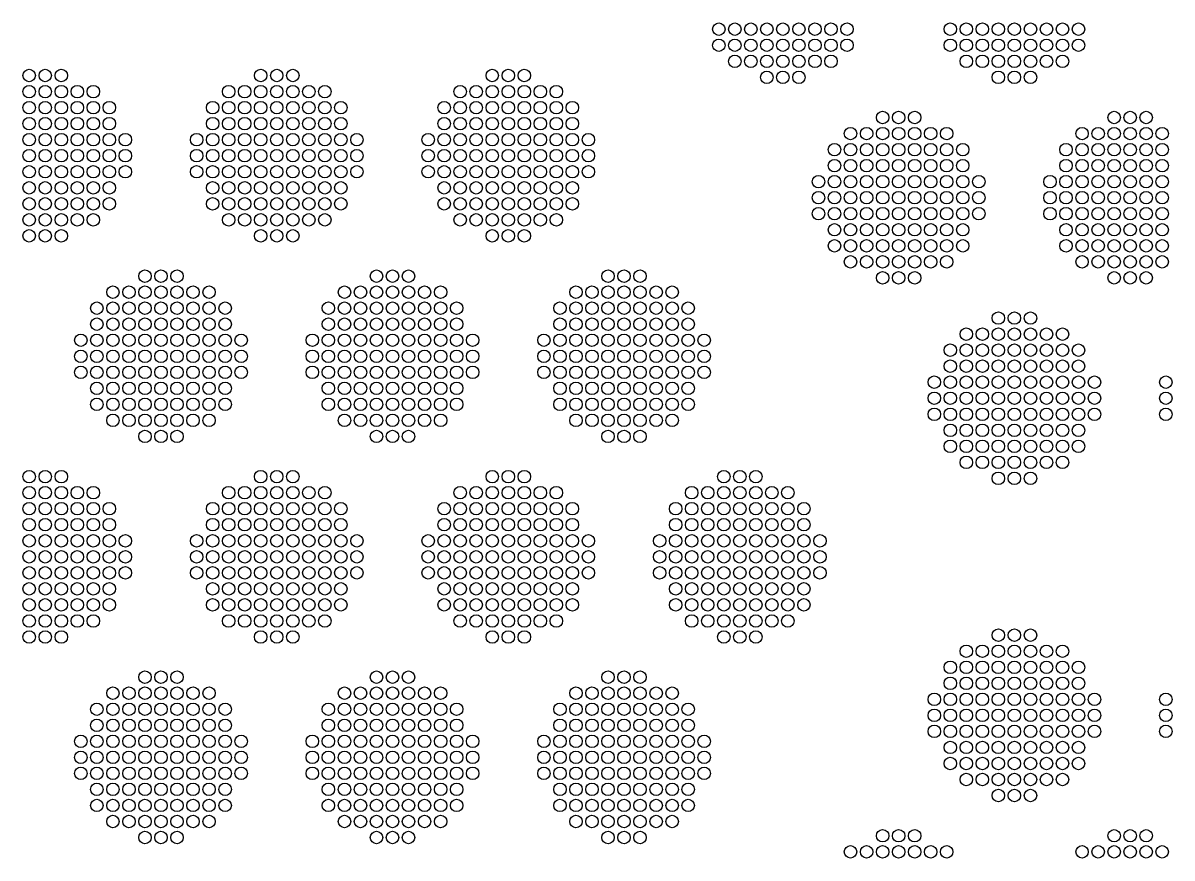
# Model space of a CAD drawing. Extents: x -49 to 54, y -38 to 38.
# Drawn here: x 28.51 to 34.96, y -28.4 to -23.71 of the extents above; entities that cross this region are included whole.
import ezdxf

# ---------------------------------------------------------------- set-up
doc = ezdxf.new("R2010")
doc.units = 0
doc.layers.add('LOWER_ELECTRODE', color=1, linetype='CONTINUOUS')

msp = doc.modelspace()

# ---------------------------------------------------------------- linework, layer by layer
at = {"layer": 'LOWER_ELECTRODE'}
for centre in [(32.4121, -23.7439), (32.5021, -23.7439), (32.5921, -23.7439), (32.6821, -23.7439), (32.7721, -23.7439), (32.8621, -23.7439), (32.9521, -23.7439), (33.0421, -23.7439), (33.1321, -23.7439), (33.7121, -23.7439), (33.8021, -23.7439), (33.8921, -23.7439), (33.9821, -23.7439), (34.0721, -23.7439), (34.1621, -23.7439), (34.2521, -23.7439), (34.3421, -23.7439), (34.4321, -23.7439), (32.4121, -23.8339), (32.5021, -23.8339), (32.5921, -23.8339), (32.6821, -23.8339), (32.7721, -23.8339), (32.8621, -23.8339), (32.9521, -23.8339), (33.0421, -23.8339), (33.1321, -23.8339), (33.7121, -23.8339), (33.8021, -23.8339), (33.8921, -23.8339), (33.9821, -23.8339), (34.0721, -23.8339), (34.1621, -23.8339), (34.2521, -23.8339), (34.3421, -23.8339), (34.4321, -23.8339), (32.5021, -23.9239), (32.5921, -23.9239), (32.6821, -23.9239), (32.7721, -23.9239), (32.8621, -23.9239), (32.9521, -23.9239), (33.0421, -23.9239), (33.8021, -23.9239), (33.8921, -23.9239), (33.9821, -23.9239), (34.0721, -23.9239), (34.1621, -23.9239), (34.2521, -23.9239), (34.3421, -23.9239), (28.5402, -24.0041), (28.6302, -24.0041), (28.7202, -24.0041), (29.8402, -24.0041), (29.9302, -24.0041), (30.0202, -24.0041), (31.1402, -24.0041), (31.2302, -24.0041), (31.3202, -24.0041), (32.6821, -24.0139), (32.7721, -24.0139), (32.8621, -24.0139), (33.9821, -24.0139), (34.0721, -24.0139), (34.1621, -24.0139), (28.5402, -24.0941), (28.6302, -24.0941), (28.7202, -24.0941), (28.8102, -24.0941), (28.9002, -24.0941), (29.6602, -24.0941), (29.7502, -24.0941), (29.8402, -24.0941), (29.9302, -24.0941), (30.0202, -24.0941), (30.1102, -24.0941), (30.2002, -24.0941), (30.9602, -24.0941), (31.0502, -24.0941), (31.1402, -24.0941), (31.2302, -24.0941), (31.3202, -24.0941), (31.4102, -24.0941), (31.5002, -24.0941), (28.5402, -24.1841), (28.6302, -24.1841), (28.7202, -24.1841), (28.8102, -24.1841), (28.9002, -24.1841), (28.9902, -24.1841), (29.5702, -24.1841), (29.6602, -24.1841), (29.7502, -24.1841), (29.8402, -24.1841), (29.9302, -24.1841), (30.0202, -24.1841), (30.1102, -24.1841), (30.2002, -24.1841), (30.2902, -24.1841), (30.8702, -24.1841), (30.9602, -24.1841), (31.0502, -24.1841), (31.1402, -24.1841), (31.2302, -24.1841), (31.3202, -24.1841), (31.4102, -24.1841), (31.5002, -24.1841), (31.5902, -24.1841), (28.5402, -24.2741), (28.6302, -24.2741), (28.7202, -24.2741), (28.8102, -24.2741), (28.9002, -24.2741), (28.9902, -24.2741), (29.5702, -24.2741), (29.6602, -24.2741), (29.7502, -24.2741), (29.8402, -24.2741), (29.9302, -24.2741), (30.0202, -24.2741), (30.1102, -24.2741), (30.2002, -24.2741), (30.2902, -24.2741), (30.8702, -24.2741), (30.9602, -24.2741), (31.0502, -24.2741), (31.1402, -24.2741), (31.2302, -24.2741), (31.3202, -24.2741), (31.4102, -24.2741), (31.5002, -24.2741), (31.5902, -24.2741), (33.3321, -24.2398), (33.4221, -24.2398), (33.5121, -24.2398), (34.6321, -24.2398), (34.7221, -24.2398), (34.8121, -24.2398), (33.1521, -24.3298), (33.2421, -24.3298), (33.3321, -24.3298), (33.4221, -24.3298), (33.5121, -24.3298), (33.6021, -24.3298), (33.6921, -24.3298), (34.4521, -24.3298), (34.5421, -24.3298), (34.6321, -24.3298), (34.7221, -24.3298), (34.8121, -24.3298), (34.9021, -24.3298), (28.5402, -24.3641), (28.6302, -24.3641), (28.7202, -24.3641), (28.8102, -24.3641), (28.9002, -24.3641), (28.9902, -24.3641), (29.0802, -24.3641), (29.4802, -24.3641), (29.5702, -24.3641), (29.6602, -24.3641), (29.7502, -24.3641), (29.8402, -24.3641), (29.9302, -24.3641), (30.0202, -24.3641), (30.1102, -24.3641), (30.2002, -24.3641), (30.2902, -24.3641), (30.3802, -24.3641), (30.7802, -24.3641), (30.8702, -24.3641), (30.9602, -24.3641), (31.0502, -24.3641), (31.1402, -24.3641), (31.2302, -24.3641), (31.3202, -24.3641), (31.4102, -24.3641), (31.5002, -24.3641), (31.5902, -24.3641), (31.6802, -24.3641), (33.0621, -24.4198), (33.1521, -24.4198), (33.2421, -24.4198), (33.3321, -24.4198), (33.4221, -24.4198), (33.5121, -24.4198), (33.6021, -24.4198), (33.6921, -24.4198), (33.7821, -24.4198), (34.3621, -24.4198), (34.4521, -24.4198), (34.5421, -24.4198), (34.6321, -24.4198), (34.7221, -24.4198), (34.8121, -24.4198), (34.9021, -24.4198), (28.5402, -24.4541), (28.6302, -24.4541), (28.7202, -24.4541), (28.8102, -24.4541), (28.9002, -24.4541), (28.9902, -24.4541), (29.0802, -24.4541), (29.4802, -24.4541), (29.5702, -24.4541), (29.6602, -24.4541), (29.7502, -24.4541), (29.8402, -24.4541), (29.9302, -24.4541), (30.0202, -24.4541), (30.1102, -24.4541), (30.2002, -24.4541), (30.2902, -24.4541), (30.3802, -24.4541), (30.7802, -24.4541), (30.8702, -24.4541), (30.9602, -24.4541), (31.0502, -24.4541), (31.1402, -24.4541), (31.2302, -24.4541), (31.3202, -24.4541), (31.4102, -24.4541), (31.5002, -24.4541), (31.5902, -24.4541), (31.6802, -24.4541), (28.5402, -24.5441), (28.6302, -24.5441), (28.7202, -24.5441), (28.8102, -24.5441), (28.9002, -24.5441), (28.9902, -24.5441), (29.0802, -24.5441), (29.4802, -24.5441), (29.5702, -24.5441), (29.6602, -24.5441), (29.7502, -24.5441), (29.8402, -24.5441), (29.9302, -24.5441), (30.0202, -24.5441), (30.1102, -24.5441), (30.2002, -24.5441), (30.2902, -24.5441), (30.3802, -24.5441), (30.7802, -24.5441), (30.8702, -24.5441), (30.9602, -24.5441), (31.0502, -24.5441), (31.1402, -24.5441), (31.2302, -24.5441), (31.3202, -24.5441), (31.4102, -24.5441), (31.5002, -24.5441), (31.5902, -24.5441), (31.6802, -24.5441), (33.0621, -24.5098), (33.1521, -24.5098), (33.2421, -24.5098), (33.3321, -24.5098), (33.4221, -24.5098), (33.5121, -24.5098), (33.6021, -24.5098), (33.6921, -24.5098), (33.7821, -24.5098), (34.3621, -24.5098), (34.4521, -24.5098), (34.5421, -24.5098), (34.6321, -24.5098), (34.7221, -24.5098), (34.8121, -24.5098), (34.9021, -24.5098), (32.9721, -24.5998), (33.0621, -24.5998), (33.1521, -24.5998), (33.2421, -24.5998), (33.3321, -24.5998), (33.4221, -24.5998), (33.5121, -24.5998), (33.6021, -24.5998), (33.6921, -24.5998), (33.7821, -24.5998), (33.8721, -24.5998), (34.2721, -24.5998), (34.3621, -24.5998), (34.4521, -24.5998), (34.5421, -24.5998), (34.6321, -24.5998), (34.7221, -24.5998), (34.8121, -24.5998), (34.9021, -24.5998), (28.5402, -24.6341), (28.6302, -24.6341), (28.7202, -24.6341), (28.8102, -24.6341), (28.9002, -24.6341), (28.9902, -24.6341), (29.5702, -24.6341), (29.6602, -24.6341), (29.7502, -24.6341), (29.8402, -24.6341), (29.9302, -24.6341), (30.0202, -24.6341), (30.1102, -24.6341), (30.2002, -24.6341), (30.2902, -24.6341), (30.8702, -24.6341), (30.9602, -24.6341), (31.0502, -24.6341), (31.1402, -24.6341), (31.2302, -24.6341), (31.3202, -24.6341), (31.4102, -24.6341), (31.5002, -24.6341), (31.5902, -24.6341), (28.5402, -24.7241), (28.6302, -24.7241), (28.7202, -24.7241), (28.8102, -24.7241), (28.9002, -24.7241), (28.9902, -24.7241), (29.5702, -24.7241), (29.6602, -24.7241), (29.7502, -24.7241), (29.8402, -24.7241), (29.9302, -24.7241), (30.0202, -24.7241), (30.1102, -24.7241), (30.2002, -24.7241), (30.2902, -24.7241), (30.8702, -24.7241), (30.9602, -24.7241), (31.0502, -24.7241), (31.1402, -24.7241), (31.2302, -24.7241), (31.3202, -24.7241), (31.4102, -24.7241), (31.5002, -24.7241), (31.5902, -24.7241), (32.9721, -24.6898), (33.0621, -24.6898), (33.1521, -24.6898), (33.2421, -24.6898), (33.3321, -24.6898), (33.4221, -24.6898), (33.5121, -24.6898), (33.6021, -24.6898), (33.6921, -24.6898), (33.7821, -24.6898), (33.8721, -24.6898), (34.2721, -24.6898), (34.3621, -24.6898), (34.4521, -24.6898), (34.5421, -24.6898), (34.6321, -24.6898), (34.7221, -24.6898), (34.8121, -24.6898), (34.9021, -24.6898), (32.9721, -24.7798), (33.0621, -24.7798), (33.1521, -24.7798), (33.2421, -24.7798), (33.3321, -24.7798), (33.4221, -24.7798), (33.5121, -24.7798), (33.6021, -24.7798), (33.6921, -24.7798), (33.7821, -24.7798), (33.8721, -24.7798), (34.2721, -24.7798), (34.3621, -24.7798), (34.4521, -24.7798), (34.5421, -24.7798), (34.6321, -24.7798), (34.7221, -24.7798), (34.8121, -24.7798), (34.9021, -24.7798), (28.5402, -24.8141), (28.6302, -24.8141), (28.7202, -24.8141), (28.8102, -24.8141), (28.9002, -24.8141), (29.6602, -24.8141), (29.7502, -24.8141), (29.8402, -24.8141), (29.9302, -24.8141), (30.0202, -24.8141), (30.1102, -24.8141), (30.2002, -24.8141), (30.9602, -24.8141), (31.0502, -24.8141), (31.1402, -24.8141), (31.2302, -24.8141), (31.3202, -24.8141), (31.4102, -24.8141), (31.5002, -24.8141), (33.0621, -24.8698), (33.1521, -24.8698), (33.2421, -24.8698), (33.3321, -24.8698), (33.4221, -24.8698), (33.5121, -24.8698), (33.6021, -24.8698), (33.6921, -24.8698), (33.7821, -24.8698), (34.3621, -24.8698), (34.4521, -24.8698), (34.5421, -24.8698), (34.6321, -24.8698), (34.7221, -24.8698), (34.8121, -24.8698), (34.9021, -24.8698), (28.5402, -24.9041), (28.6302, -24.9041), (28.7202, -24.9041), (29.8402, -24.9041), (29.9302, -24.9041), (30.0202, -24.9041), (31.1402, -24.9041), (31.2302, -24.9041), (31.3202, -24.9041), (33.0621, -24.9598), (33.1521, -24.9598), (33.2421, -24.9598), (33.3321, -24.9598), (33.4221, -24.9598), (33.5121, -24.9598), (33.6021, -24.9598), (33.6921, -24.9598), (33.7821, -24.9598), (34.3621, -24.9598), (34.4521, -24.9598), (34.5421, -24.9598), (34.6321, -24.9598), (34.7221, -24.9598), (34.8121, -24.9598), (34.9021, -24.9598), (33.1521, -25.0498), (33.2421, -25.0498), (33.3321, -25.0498), (33.4221, -25.0498), (33.5121, -25.0498), (33.6021, -25.0498), (33.6921, -25.0498), (34.4521, -25.0498), (34.5421, -25.0498), (34.6321, -25.0498), (34.7221, -25.0498), (34.8121, -25.0498), (34.9021, -25.0498), (29.1902, -25.13), (29.2802, -25.13), (29.3702, -25.13), (30.4902, -25.13), (30.5802, -25.13), (30.6702, -25.13), (31.7902, -25.13), (31.8802, -25.13), (31.9702, -25.13), (33.3321, -25.1398), (33.4221, -25.1398), (33.5121, -25.1398), (34.6321, -25.1398), (34.7221, -25.1398), (34.8121, -25.1398), (29.0102, -25.22), (29.1002, -25.22), (29.1902, -25.22), (29.2802, -25.22), (29.3702, -25.22), (29.4602, -25.22), (29.5502, -25.22), (30.3102, -25.22), (30.4002, -25.22), (30.4902, -25.22), (30.5802, -25.22), (30.6702, -25.22), (30.7602, -25.22), (30.8502, -25.22), (31.6102, -25.22), (31.7002, -25.22), (31.7902, -25.22), (31.8802, -25.22), (31.9702, -25.22), (32.0602, -25.22), (32.1502, -25.22), (28.9202, -25.31), (29.0102, -25.31), (29.1002, -25.31), (29.1902, -25.31), (29.2802, -25.31), (29.3702, -25.31), (29.4602, -25.31), (29.5502, -25.31), (29.6402, -25.31), (30.2202, -25.31), (30.3102, -25.31), (30.4002, -25.31), (30.4902, -25.31), (30.5802, -25.31), (30.6702, -25.31), (30.7602, -25.31), (30.8502, -25.31), (30.9402, -25.31), (31.5202, -25.31), (31.6102, -25.31), (31.7002, -25.31), (31.7902, -25.31), (31.8802, -25.31), (31.9702, -25.31), (32.0602, -25.31), (32.1502, -25.31), (32.2402, -25.31), (33.9821, -25.3656), (34.0721, -25.3656), (34.1621, -25.3656), (28.9202, -25.4), (29.0102, -25.4), (29.1002, -25.4), (29.1902, -25.4), (29.2802, -25.4), (29.3702, -25.4), (29.4602, -25.4), (29.5502, -25.4), (29.6402, -25.4), (30.2202, -25.4), (30.3102, -25.4), (30.4002, -25.4), (30.4902, -25.4), (30.5802, -25.4), (30.6702, -25.4), (30.7602, -25.4), (30.8502, -25.4), (30.9402, -25.4), (31.5202, -25.4), (31.6102, -25.4), (31.7002, -25.4), (31.7902, -25.4), (31.8802, -25.4), (31.9702, -25.4), (32.0602, -25.4), (32.1502, -25.4), (32.2402, -25.4), (28.8302, -25.49), (28.9202, -25.49), (29.0102, -25.49), (29.1002, -25.49), (29.1902, -25.49), (29.2802, -25.49), (29.3702, -25.49), (29.4602, -25.49), (29.5502, -25.49), (29.6402, -25.49), (29.7302, -25.49), (30.1302, -25.49), (30.2202, -25.49), (30.3102, -25.49), (30.4002, -25.49), (30.4902, -25.49), (30.5802, -25.49), (30.6702, -25.49), (30.7602, -25.49), (30.8502, -25.49), (30.9402, -25.49), (31.0302, -25.49), (31.4302, -25.49), (31.5202, -25.49), (31.6102, -25.49), (31.7002, -25.49), (31.7902, -25.49), (31.8802, -25.49), (31.9702, -25.49), (32.0602, -25.49), (32.1502, -25.49), (32.2402, -25.49), (32.3302, -25.49), (33.8021, -25.4556), (33.8921, -25.4556), (33.9821, -25.4556), (34.0721, -25.4556), (34.1621, -25.4556), (34.2521, -25.4556), (34.3421, -25.4556), (28.8302, -25.58), (28.9202, -25.58), (29.0102, -25.58), (29.1002, -25.58), (29.1902, -25.58), (29.2802, -25.58), (29.3702, -25.58), (29.4602, -25.58), (29.5502, -25.58), (29.6402, -25.58), (29.7302, -25.58), (30.1302, -25.58), (30.2202, -25.58), (30.3102, -25.58), (30.4002, -25.58), (30.4902, -25.58), (30.5802, -25.58), (30.6702, -25.58), (30.7602, -25.58), (30.8502, -25.58), (30.9402, -25.58), (31.0302, -25.58), (31.4302, -25.58), (31.5202, -25.58), (31.6102, -25.58), (31.7002, -25.58), (31.7902, -25.58), (31.8802, -25.58), (31.9702, -25.58), (32.0602, -25.58), (32.1502, -25.58), (32.2402, -25.58), (32.3302, -25.58), (33.7121, -25.5456), (33.8021, -25.5456), (33.8921, -25.5456), (33.9821, -25.5456), (34.0721, -25.5456), (34.1621, -25.5456), (34.2521, -25.5456), (34.3421, -25.5456), (34.4321, -25.5456), (33.7121, -25.6356), (33.8021, -25.6356), (33.8921, -25.6356), (33.9821, -25.6356), (34.0721, -25.6356), (34.1621, -25.6356), (34.2521, -25.6356), (34.3421, -25.6356), (34.4321, -25.6356), (28.8302, -25.67), (28.9202, -25.67), (29.0102, -25.67), (29.1002, -25.67), (29.1902, -25.67), (29.2802, -25.67), (29.3702, -25.67), (29.4602, -25.67), (29.5502, -25.67), (29.6402, -25.67), (29.7302, -25.67), (30.1302, -25.67), (30.2202, -25.67), (30.3102, -25.67), (30.4002, -25.67), (30.4902, -25.67), (30.5802, -25.67), (30.6702, -25.67), (30.7602, -25.67), (30.8502, -25.67), (30.9402, -25.67), (31.0302, -25.67), (31.4302, -25.67), (31.5202, -25.67), (31.6102, -25.67), (31.7002, -25.67), (31.7902, -25.67), (31.8802, -25.67), (31.9702, -25.67), (32.0602, -25.67), (32.1502, -25.67), (32.2402, -25.67), (32.3302, -25.67), (28.9202, -25.76), (29.0102, -25.76), (29.1002, -25.76), (29.1902, -25.76), (29.2802, -25.76), (29.3702, -25.76), (29.4602, -25.76), (29.5502, -25.76), (29.6402, -25.76), (30.2202, -25.76), (30.3102, -25.76), (30.4002, -25.76), (30.4902, -25.76), (30.5802, -25.76), (30.6702, -25.76), (30.7602, -25.76), (30.8502, -25.76), (30.9402, -25.76), (31.5202, -25.76), (31.6102, -25.76), (31.7002, -25.76), (31.7902, -25.76), (31.8802, -25.76), (31.9702, -25.76), (32.0602, -25.76), (32.1502, -25.76), (32.2402, -25.76), (33.6221, -25.7256), (33.7121, -25.7256), (33.8021, -25.7256), (33.8921, -25.7256), (33.9821, -25.7256), (34.0721, -25.7256), (34.1621, -25.7256), (34.2521, -25.7256), (34.3421, -25.7256), (34.4321, -25.7256), (34.5221, -25.7256), (34.9221, -25.7256), (33.6221, -25.8156), (33.7121, -25.8156), (33.8021, -25.8156), (33.8921, -25.8156), (33.9821, -25.8156), (34.0721, -25.8156), (34.1621, -25.8156), (34.2521, -25.8156), (34.3421, -25.8156), (34.4321, -25.8156), (34.5221, -25.8156), (34.9221, -25.8156), (28.9202, -25.85), (29.0102, -25.85), (29.1002, -25.85), (29.1902, -25.85), (29.2802, -25.85), (29.3702, -25.85), (29.4602, -25.85), (29.5502, -25.85), (29.6402, -25.85), (30.2202, -25.85), (30.3102, -25.85), (30.4002, -25.85), (30.4902, -25.85), (30.5802, -25.85), (30.6702, -25.85), (30.7602, -25.85), (30.8502, -25.85), (30.9402, -25.85), (31.5202, -25.85), (31.6102, -25.85), (31.7002, -25.85), (31.7902, -25.85), (31.8802, -25.85), (31.9702, -25.85), (32.0602, -25.85), (32.1502, -25.85), (32.2402, -25.85), (33.6221, -25.9056), (33.7121, -25.9056), (33.8021, -25.9056), (33.8921, -25.9056), (33.9821, -25.9056), (34.0721, -25.9056), (34.1621, -25.9056), (34.2521, -25.9056), (34.3421, -25.9056), (34.4321, -25.9056), (34.5221, -25.9056), (34.9221, -25.9056), (29.0102, -25.94), (29.1002, -25.94), (29.1902, -25.94), (29.2802, -25.94), (29.3702, -25.94), (29.4602, -25.94), (29.5502, -25.94), (30.3102, -25.94), (30.4002, -25.94), (30.4902, -25.94), (30.5802, -25.94), (30.6702, -25.94), (30.7602, -25.94), (30.8502, -25.94), (31.6102, -25.94), (31.7002, -25.94), (31.7902, -25.94), (31.8802, -25.94), (31.9702, -25.94), (32.0602, -25.94), (32.1502, -25.94), (29.1902, -26.03), (29.2802, -26.03), (29.3702, -26.03), (30.4902, -26.03), (30.5802, -26.03), (30.6702, -26.03), (31.7902, -26.03), (31.8802, -26.03), (31.9702, -26.03), (33.7121, -25.9956), (33.8021, -25.9956), (33.8921, -25.9956), (33.9821, -25.9956), (34.0721, -25.9956), (34.1621, -25.9956), (34.2521, -25.9956), (34.3421, -25.9956), (34.4321, -25.9956), (33.7121, -26.0856), (33.8021, -26.0856), (33.8921, -26.0856), (33.9821, -26.0856), (34.0721, -26.0856), (34.1621, -26.0856), (34.2521, -26.0856), (34.3421, -26.0856), (34.4321, -26.0856), (33.8021, -26.1756), (33.8921, -26.1756), (33.9821, -26.1756), (34.0721, -26.1756), (34.1621, -26.1756), (34.2521, -26.1756), (34.3421, -26.1756), (28.5402, -26.2558), (28.6302, -26.2558), (28.7202, -26.2558), (29.8402, -26.2558), (29.9302, -26.2558), (30.0202, -26.2558), (31.1402, -26.2558), (31.2302, -26.2558), (31.3202, -26.2558), (32.4402, -26.2558), (32.5302, -26.2558), (32.6202, -26.2558), (33.9821, -26.2656), (34.0721, -26.2656), (34.1621, -26.2656), (28.5402, -26.3458), (28.6302, -26.3458), (28.7202, -26.3458), (28.8102, -26.3458), (28.9002, -26.3458), (29.6602, -26.3458), (29.7502, -26.3458), (29.8402, -26.3458), (29.9302, -26.3458), (30.0202, -26.3458), (30.1102, -26.3458), (30.2002, -26.3458), (30.9602, -26.3458), (31.0502, -26.3458), (31.1402, -26.3458), (31.2302, -26.3458), (31.3202, -26.3458), (31.4102, -26.3458), (31.5002, -26.3458), (32.2602, -26.3458), (32.3502, -26.3458), (32.4402, -26.3458), (32.5302, -26.3458), (32.6202, -26.3458), (32.7102, -26.3458), (32.8002, -26.3458), (28.5402, -26.4358), (28.6302, -26.4358), (28.7202, -26.4358), (28.8102, -26.4358), (28.9002, -26.4358), (28.9902, -26.4358), (29.5702, -26.4358), (29.6602, -26.4358), (29.7502, -26.4358), (29.8402, -26.4358), (29.9302, -26.4358), (30.0202, -26.4358), (30.1102, -26.4358), (30.2002, -26.4358), (30.2902, -26.4358), (30.8702, -26.4358), (30.9602, -26.4358), (31.0502, -26.4358), (31.1402, -26.4358), (31.2302, -26.4358), (31.3202, -26.4358), (31.4102, -26.4358), (31.5002, -26.4358), (31.5902, -26.4358), (32.1702, -26.4358), (32.2602, -26.4358), (32.3502, -26.4358), (32.4402, -26.4358), (32.5302, -26.4358), (32.6202, -26.4358), (32.7102, -26.4358), (32.8002, -26.4358), (32.8902, -26.4358), (28.5402, -26.5258), (28.6302, -26.5258), (28.7202, -26.5258), (28.8102, -26.5258), (28.9002, -26.5258), (28.9902, -26.5258), (29.5702, -26.5258), (29.6602, -26.5258), (29.7502, -26.5258), (29.8402, -26.5258), (29.9302, -26.5258), (30.0202, -26.5258), (30.1102, -26.5258), (30.2002, -26.5258), (30.2902, -26.5258), (30.8702, -26.5258), (30.9602, -26.5258), (31.0502, -26.5258), (31.1402, -26.5258), (31.2302, -26.5258), (31.3202, -26.5258), (31.4102, -26.5258), (31.5002, -26.5258), (31.5902, -26.5258), (32.1702, -26.5258), (32.2602, -26.5258), (32.3502, -26.5258), (32.4402, -26.5258), (32.5302, -26.5258), (32.6202, -26.5258), (32.7102, -26.5258), (32.8002, -26.5258), (32.8902, -26.5258), (28.5402, -26.6158), (28.6302, -26.6158), (28.7202, -26.6158), (28.8102, -26.6158), (28.9002, -26.6158), (28.9902, -26.6158), (29.0802, -26.6158), (29.4802, -26.6158), (29.5702, -26.6158), (29.6602, -26.6158), (29.7502, -26.6158), (29.8402, -26.6158), (29.9302, -26.6158), (30.0202, -26.6158), (30.1102, -26.6158), (30.2002, -26.6158), (30.2902, -26.6158), (30.3802, -26.6158), (30.7802, -26.6158), (30.8702, -26.6158), (30.9602, -26.6158), (31.0502, -26.6158), (31.1402, -26.6158), (31.2302, -26.6158), (31.3202, -26.6158), (31.4102, -26.6158), (31.5002, -26.6158), (31.5902, -26.6158), (31.6802, -26.6158), (32.0802, -26.6158), (32.1702, -26.6158), (32.2602, -26.6158), (32.3502, -26.6158), (32.4402, -26.6158), (32.5302, -26.6158), (32.6202, -26.6158), (32.7102, -26.6158), (32.8002, -26.6158), (32.8902, -26.6158), (32.9802, -26.6158), (28.5402, -26.7058), (28.6302, -26.7058), (28.7202, -26.7058), (28.8102, -26.7058), (28.9002, -26.7058), (28.9902, -26.7058), (29.0802, -26.7058), (29.4802, -26.7058), (29.5702, -26.7058), (29.6602, -26.7058), (29.7502, -26.7058), (29.8402, -26.7058), (29.9302, -26.7058), (30.0202, -26.7058), (30.1102, -26.7058), (30.2002, -26.7058), (30.2902, -26.7058), (30.3802, -26.7058), (30.7802, -26.7058), (30.8702, -26.7058), (30.9602, -26.7058), (31.0502, -26.7058), (31.1402, -26.7058), (31.2302, -26.7058), (31.3202, -26.7058), (31.4102, -26.7058), (31.5002, -26.7058), (31.5902, -26.7058), (31.6802, -26.7058), (32.0802, -26.7058), (32.1702, -26.7058), (32.2602, -26.7058), (32.3502, -26.7058), (32.4402, -26.7058), (32.5302, -26.7058), (32.6202, -26.7058), (32.7102, -26.7058), (32.8002, -26.7058), (32.8902, -26.7058), (32.9802, -26.7058), (28.5402, -26.7958), (28.6302, -26.7958), (28.7202, -26.7958), (28.8102, -26.7958), (28.9002, -26.7958), (28.9902, -26.7958), (29.0802, -26.7958), (29.4802, -26.7958), (29.5702, -26.7958), (29.6602, -26.7958), (29.7502, -26.7958), (29.8402, -26.7958), (29.9302, -26.7958), (30.0202, -26.7958), (30.1102, -26.7958), (30.2002, -26.7958), (30.2902, -26.7958), (30.3802, -26.7958), (30.7802, -26.7958), (30.8702, -26.7958), (30.9602, -26.7958), (31.0502, -26.7958), (31.1402, -26.7958), (31.2302, -26.7958), (31.3202, -26.7958), (31.4102, -26.7958), (31.5002, -26.7958), (31.5902, -26.7958), (31.6802, -26.7958), (32.0802, -26.7958), (32.1702, -26.7958), (32.2602, -26.7958), (32.3502, -26.7958), (32.4402, -26.7958), (32.5302, -26.7958), (32.6202, -26.7958), (32.7102, -26.7958), (32.8002, -26.7958), (32.8902, -26.7958), (32.9802, -26.7958), (28.5402, -26.8858), (28.6302, -26.8858), (28.7202, -26.8858), (28.8102, -26.8858), (28.9002, -26.8858), (28.9902, -26.8858), (29.5702, -26.8858), (29.6602, -26.8858), (29.7502, -26.8858), (29.8402, -26.8858), (29.9302, -26.8858), (30.0202, -26.8858), (30.1102, -26.8858), (30.2002, -26.8858), (30.2902, -26.8858), (30.8702, -26.8858), (30.9602, -26.8858), (31.0502, -26.8858), (31.1402, -26.8858), (31.2302, -26.8858), (31.3202, -26.8858), (31.4102, -26.8858), (31.5002, -26.8858), (31.5902, -26.8858), (32.1702, -26.8858), (32.2602, -26.8858), (32.3502, -26.8858), (32.4402, -26.8858), (32.5302, -26.8858), (32.6202, -26.8858), (32.7102, -26.8858), (32.8002, -26.8858), (32.8902, -26.8858), (28.5402, -26.9758), (28.6302, -26.9758), (28.7202, -26.9758), (28.8102, -26.9758), (28.9002, -26.9758), (28.9902, -26.9758), (29.5702, -26.9758), (29.6602, -26.9758), (29.7502, -26.9758), (29.8402, -26.9758), (29.9302, -26.9758), (30.0202, -26.9758), (30.1102, -26.9758), (30.2002, -26.9758), (30.2902, -26.9758), (30.8702, -26.9758), (30.9602, -26.9758), (31.0502, -26.9758), (31.1402, -26.9758), (31.2302, -26.9758), (31.3202, -26.9758), (31.4102, -26.9758), (31.5002, -26.9758), (31.5902, -26.9758), (32.1702, -26.9758), (32.2602, -26.9758), (32.3502, -26.9758), (32.4402, -26.9758), (32.5302, -26.9758), (32.6202, -26.9758), (32.7102, -26.9758), (32.8002, -26.9758), (32.8902, -26.9758), (28.5402, -27.0658), (28.6302, -27.0658), (28.7202, -27.0658), (28.8102, -27.0658), (28.9002, -27.0658), (29.6602, -27.0658), (29.7502, -27.0658), (29.8402, -27.0658), (29.9302, -27.0658), (30.0202, -27.0658), (30.1102, -27.0658), (30.2002, -27.0658), (30.9602, -27.0658), (31.0502, -27.0658), (31.1402, -27.0658), (31.2302, -27.0658), (31.3202, -27.0658), (31.4102, -27.0658), (31.5002, -27.0658), (32.2602, -27.0658), (32.3502, -27.0658), (32.4402, -27.0658), (32.5302, -27.0658), (32.6202, -27.0658), (32.7102, -27.0658), (32.8002, -27.0658), (28.5402, -27.1558), (28.6302, -27.1558), (28.7202, -27.1558), (29.8402, -27.1558), (29.9302, -27.1558), (30.0202, -27.1558), (31.1402, -27.1558), (31.2302, -27.1558), (31.3202, -27.1558), (32.4402, -27.1558), (32.5302, -27.1558), (32.6202, -27.1558), (33.9821, -27.146), (34.0721, -27.146), (34.1621, -27.146), (33.8021, -27.236), (33.8921, -27.236), (33.9821, -27.236), (34.0721, -27.236), (34.1621, -27.236), (34.2521, -27.236), (34.3421, -27.236), (33.7121, -27.326), (33.8021, -27.326), (33.8921, -27.326), (33.9821, -27.326), (34.0721, -27.326), (34.1621, -27.326), (34.2521, -27.326), (34.3421, -27.326), (34.4321, -27.326), (29.1902, -27.3816), (29.2802, -27.3816), (29.3702, -27.3816), (30.4902, -27.3816), (30.5802, -27.3816), (30.6702, -27.3816), (31.7902, -27.3816), (31.8802, -27.3816), (31.9702, -27.3816), (33.7121, -27.416), (33.8021, -27.416), (33.8921, -27.416), (33.9821, -27.416), (34.0721, -27.416), (34.1621, -27.416), (34.2521, -27.416), (34.3421, -27.416), (34.4321, -27.416), (29.0102, -27.4716), (29.1002, -27.4716), (29.1902, -27.4716), (29.2802, -27.4716), (29.3702, -27.4716), (29.4602, -27.4716), (29.5502, -27.4716), (30.3102, -27.4716), (30.4002, -27.4716), (30.4902, -27.4716), (30.5802, -27.4716), (30.6702, -27.4716), (30.7602, -27.4716), (30.8502, -27.4716), (31.6102, -27.4716), (31.7002, -27.4716), (31.7902, -27.4716), (31.8802, -27.4716), (31.9702, -27.4716), (32.0602, -27.4716), (32.1502, -27.4716), (33.6221, -27.506), (33.7121, -27.506), (33.8021, -27.506), (33.8921, -27.506), (33.9821, -27.506), (34.0721, -27.506), (34.1621, -27.506), (34.2521, -27.506), (34.3421, -27.506), (34.4321, -27.506), (34.5221, -27.506), (34.9221, -27.506), (28.9202, -27.5616), (29.0102, -27.5616), (29.1002, -27.5616), (29.1902, -27.5616), (29.2802, -27.5616), (29.3702, -27.5616), (29.4602, -27.5616), (29.5502, -27.5616), (29.6402, -27.5616), (30.2202, -27.5616), (30.3102, -27.5616), (30.4002, -27.5616), (30.4902, -27.5616), (30.5802, -27.5616), (30.6702, -27.5616), (30.7602, -27.5616), (30.8502, -27.5616), (30.9402, -27.5616), (31.5202, -27.5616), (31.6102, -27.5616), (31.7002, -27.5616), (31.7902, -27.5616), (31.8802, -27.5616), (31.9702, -27.5616), (32.0602, -27.5616), (32.1502, -27.5616), (32.2402, -27.5616), (33.6221, -27.596), (33.7121, -27.596), (33.8021, -27.596), (33.8921, -27.596), (33.9821, -27.596), (34.0721, -27.596), (34.1621, -27.596), (34.2521, -27.596), (34.3421, -27.596), (34.4321, -27.596), (34.5221, -27.596), (34.9221, -27.596), (28.9202, -27.6516), (29.0102, -27.6516), (29.1002, -27.6516), (29.1902, -27.6516), (29.2802, -27.6516), (29.3702, -27.6516), (29.4602, -27.6516), (29.5502, -27.6516), (29.6402, -27.6516), (30.2202, -27.6516), (30.3102, -27.6516), (30.4002, -27.6516), (30.4902, -27.6516), (30.5802, -27.6516), (30.6702, -27.6516), (30.7602, -27.6516), (30.8502, -27.6516), (30.9402, -27.6516), (31.5202, -27.6516), (31.6102, -27.6516), (31.7002, -27.6516), (31.7902, -27.6516), (31.8802, -27.6516), (31.9702, -27.6516), (32.0602, -27.6516), (32.1502, -27.6516), (32.2402, -27.6516), (33.6221, -27.686), (33.7121, -27.686), (33.8021, -27.686), (33.8921, -27.686), (33.9821, -27.686), (34.0721, -27.686), (34.1621, -27.686), (34.2521, -27.686), (34.3421, -27.686), (34.4321, -27.686), (34.5221, -27.686), (34.9221, -27.686), (28.8302, -27.7416), (28.9202, -27.7416), (29.0102, -27.7416), (29.1002, -27.7416), (29.1902, -27.7416), (29.2802, -27.7416), (29.3702, -27.7416), (29.4602, -27.7416), (29.5502, -27.7416), (29.6402, -27.7416), (29.7302, -27.7416), (30.1302, -27.7416), (30.2202, -27.7416), (30.3102, -27.7416), (30.4002, -27.7416), (30.4902, -27.7416), (30.5802, -27.7416), (30.6702, -27.7416), (30.7602, -27.7416), (30.8502, -27.7416), (30.9402, -27.7416), (31.0302, -27.7416), (31.4302, -27.7416), (31.5202, -27.7416), (31.6102, -27.7416), (31.7002, -27.7416), (31.7902, -27.7416), (31.8802, -27.7416), (31.9702, -27.7416), (32.0602, -27.7416), (32.1502, -27.7416), (32.2402, -27.7416), (32.3302, -27.7416), (33.7121, -27.776), (33.8021, -27.776), (33.8921, -27.776), (33.9821, -27.776), (34.0721, -27.776), (34.1621, -27.776), (34.2521, -27.776), (34.3421, -27.776), (34.4321, -27.776), (28.8302, -27.8316), (28.9202, -27.8316), (29.0102, -27.8316), (29.1002, -27.8316), (29.1902, -27.8316), (29.2802, -27.8316), (29.3702, -27.8316), (29.4602, -27.8316), (29.5502, -27.8316), (29.6402, -27.8316), (29.7302, -27.8316), (30.1302, -27.8316), (30.2202, -27.8316), (30.3102, -27.8316), (30.4002, -27.8316), (30.4902, -27.8316), (30.5802, -27.8316), (30.6702, -27.8316), (30.7602, -27.8316), (30.8502, -27.8316), (30.9402, -27.8316), (31.0302, -27.8316), (31.4302, -27.8316), (31.5202, -27.8316), (31.6102, -27.8316), (31.7002, -27.8316), (31.7902, -27.8316), (31.8802, -27.8316), (31.9702, -27.8316), (32.0602, -27.8316), (32.1502, -27.8316), (32.2402, -27.8316), (32.3302, -27.8316), (33.7121, -27.866), (33.8021, -27.866), (33.8921, -27.866), (33.9821, -27.866), (34.0721, -27.866), (34.1621, -27.866), (34.2521, -27.866), (34.3421, -27.866), (34.4321, -27.866), (28.8302, -27.9216), (28.9202, -27.9216), (29.0102, -27.9216), (29.1002, -27.9216), (29.1902, -27.9216), (29.2802, -27.9216), (29.3702, -27.9216), (29.4602, -27.9216), (29.5502, -27.9216), (29.6402, -27.9216), (29.7302, -27.9216), (30.1302, -27.9216), (30.2202, -27.9216), (30.3102, -27.9216), (30.4002, -27.9216), (30.4902, -27.9216), (30.5802, -27.9216), (30.6702, -27.9216), (30.7602, -27.9216), (30.8502, -27.9216), (30.9402, -27.9216), (31.0302, -27.9216), (31.4302, -27.9216), (31.5202, -27.9216), (31.6102, -27.9216), (31.7002, -27.9216), (31.7902, -27.9216), (31.8802, -27.9216), (31.9702, -27.9216), (32.0602, -27.9216), (32.1502, -27.9216), (32.2402, -27.9216), (32.3302, -27.9216), (33.8021, -27.956), (33.8921, -27.956), (33.9821, -27.956), (34.0721, -27.956), (34.1621, -27.956), (34.2521, -27.956), (34.3421, -27.956), (28.9202, -28.0116), (29.0102, -28.0116), (29.1002, -28.0116), (29.1902, -28.0116), (29.2802, -28.0116), (29.3702, -28.0116), (29.4602, -28.0116), (29.5502, -28.0116), (29.6402, -28.0116), (30.2202, -28.0116), (30.3102, -28.0116), (30.4002, -28.0116), (30.4902, -28.0116), (30.5802, -28.0116), (30.6702, -28.0116), (30.7602, -28.0116), (30.8502, -28.0116), (30.9402, -28.0116), (31.5202, -28.0116), (31.6102, -28.0116), (31.7002, -28.0116), (31.7902, -28.0116), (31.8802, -28.0116), (31.9702, -28.0116), (32.0602, -28.0116), (32.1502, -28.0116), (32.2402, -28.0116), (33.9821, -28.046), (34.0721, -28.046), (34.1621, -28.046), (28.9202, -28.1016), (29.0102, -28.1016), (29.1002, -28.1016), (29.1902, -28.1016), (29.2802, -28.1016), (29.3702, -28.1016), (29.4602, -28.1016), (29.5502, -28.1016), (29.6402, -28.1016), (30.2202, -28.1016), (30.3102, -28.1016), (30.4002, -28.1016), (30.4902, -28.1016), (30.5802, -28.1016), (30.6702, -28.1016), (30.7602, -28.1016), (30.8502, -28.1016), (30.9402, -28.1016), (31.5202, -28.1016), (31.6102, -28.1016), (31.7002, -28.1016), (31.7902, -28.1016), (31.8802, -28.1016), (31.9702, -28.1016), (32.0602, -28.1016), (32.1502, -28.1016), (32.2402, -28.1016), (29.0102, -28.1916), (29.1002, -28.1916), (29.1902, -28.1916), (29.2802, -28.1916), (29.3702, -28.1916), (29.4602, -28.1916), (29.5502, -28.1916), (30.3102, -28.1916), (30.4002, -28.1916), (30.4902, -28.1916), (30.5802, -28.1916), (30.6702, -28.1916), (30.7602, -28.1916), (30.8502, -28.1916), (31.6102, -28.1916), (31.7002, -28.1916), (31.7902, -28.1916), (31.8802, -28.1916), (31.9702, -28.1916), (32.0602, -28.1916), (32.1502, -28.1916), (29.1902, -28.2816), (29.2802, -28.2816), (29.3702, -28.2816), (30.4902, -28.2816), (30.5802, -28.2816), (30.6702, -28.2816), (31.7902, -28.2816), (31.8802, -28.2816), (31.9702, -28.2816), (33.3321, -28.2718), (33.4221, -28.2718), (33.5121, -28.2718), (34.6321, -28.2718), (34.7221, -28.2718), (34.8121, -28.2718), (33.1521, -28.3618), (33.2421, -28.3618), (33.3321, -28.3618), (33.4221, -28.3618), (33.5121, -28.3618), (33.6021, -28.3618), (33.6921, -28.3618), (34.4521, -28.3618), (34.5421, -28.3618), (34.6321, -28.3618), (34.7221, -28.3618), (34.8121, -28.3618), (34.9021, -28.3618)]:
    msp.add_circle(centre, 0.035, dxfattribs=at)

doc.saveas('drawing.dxf')
